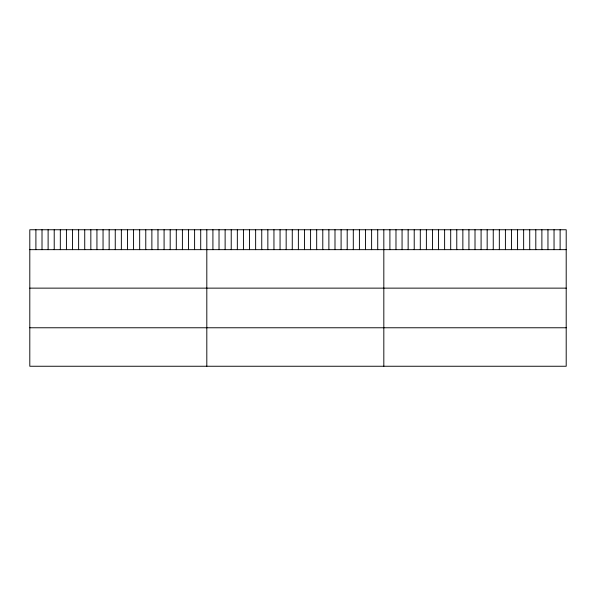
<?xml version="1.0" encoding="UTF-8"?>
<svg xmlns="http://www.w3.org/2000/svg" width="596" height="596" viewBox="0 0 596 596"><rect width="100%" height="100%" fill="white"/><g stroke="black" fill="none" stroke-linecap="round" stroke-linejoin="round"><path stroke-width="0.89" d="M566.2 249.657L566.2 366.249L29.8 366.249L29.8 229.751L566.2 229.751L566.2 249.657L29.8 249.657M29.8 288.136L566.2 288.136M29.8 327.77L566.2 327.77M560.121 229.751L560.121 249.657M554.042 229.751L554.042 249.657M547.962 229.751L547.962 249.657M541.883 229.751L541.883 249.657M535.804 229.751L535.804 249.657M529.725 229.751L529.725 249.657M523.646 229.751L523.646 249.657M517.566 229.751L517.566 249.657M511.487 229.751L511.487 249.657M505.408 229.751L505.408 249.657M499.329 229.751L499.329 249.657M493.25 229.751L493.25 249.657M487.17 229.751L487.17 249.657M481.091 229.751L481.091 249.657M475.012 229.751L475.012 249.657M468.933 229.751L468.933 249.657M462.854 229.751L462.854 249.657M456.774 229.751L456.774 249.657M450.695 229.751L450.695 249.657M444.616 229.751L444.616 249.657M438.537 229.751L438.537 249.657M432.458 229.751L432.458 249.657M426.378 229.751L426.378 249.657M420.299 229.751L420.299 249.657M414.22 229.751L414.22 249.657M408.141 229.751L408.141 249.657M402.062 229.751L402.062 249.657M395.982 229.751L395.982 249.657M389.903 229.751L389.903 249.657M383.824 229.751L383.824 366.249M377.722 229.751L377.722 249.657M371.613 229.751L371.613 249.657M365.512 229.751L365.512 249.657M359.41 229.751L359.41 249.657M353.301 229.751L353.301 249.657M347.2 229.751L347.2 249.657M341.098 229.751L341.098 249.657M334.997 229.751L334.997 249.657M328.888 229.751L328.888 249.657M322.786 229.751L322.786 249.657M316.685 229.751L316.685 249.657M310.576 229.751L310.576 249.657M304.474 229.751L304.474 249.657M298.373 229.751L298.373 249.657M292.264 229.751L292.264 249.657M286.162 229.751L286.162 249.657M280.06 229.751L280.06 249.657M273.951 229.751L273.951 249.657M267.85 229.751L267.85 249.657M261.748 229.751L261.748 249.657M255.639 229.751L255.639 249.657M249.538 229.751L249.538 249.657M243.436 229.751L243.436 249.657M237.335 229.751L237.335 249.657M231.226 229.751L231.226 249.657M225.124 229.751L225.124 249.657M219.023 229.751L219.023 249.657M212.914 229.751L212.914 249.657M206.812 229.751L206.812 366.249M200.71 229.751L200.71 249.657M194.601 229.751L194.601 249.657M188.5 229.751L188.5 249.657M182.398 229.751L182.398 249.657M176.289 229.751L176.289 249.657M170.188 229.751L170.188 249.657M164.086 229.751L164.086 249.657M157.985 229.751L157.985 249.657M151.876 229.751L151.876 249.657M145.774 229.751L145.774 249.657M139.673 229.751L139.673 249.657M133.564 229.751L133.564 249.657M127.462 229.751L127.462 249.657M121.361 229.751L121.361 249.657M115.251 229.751L115.251 249.657M109.15 229.751L109.15 249.657M103.048 229.751L103.048 249.657M96.939 229.751L96.939 249.657M90.838 229.751L90.838 249.657M84.736 229.751L84.736 249.657M78.627 229.751L78.627 249.657M72.526 229.751L72.526 249.657M66.424 229.751L66.424 249.657M60.323 229.751L60.323 249.657M54.214 229.751L54.214 249.657M48.112 229.751L48.112 249.657M42.011 229.751L42.011 249.657M35.902 229.751L35.902 249.657"/></g></svg>
